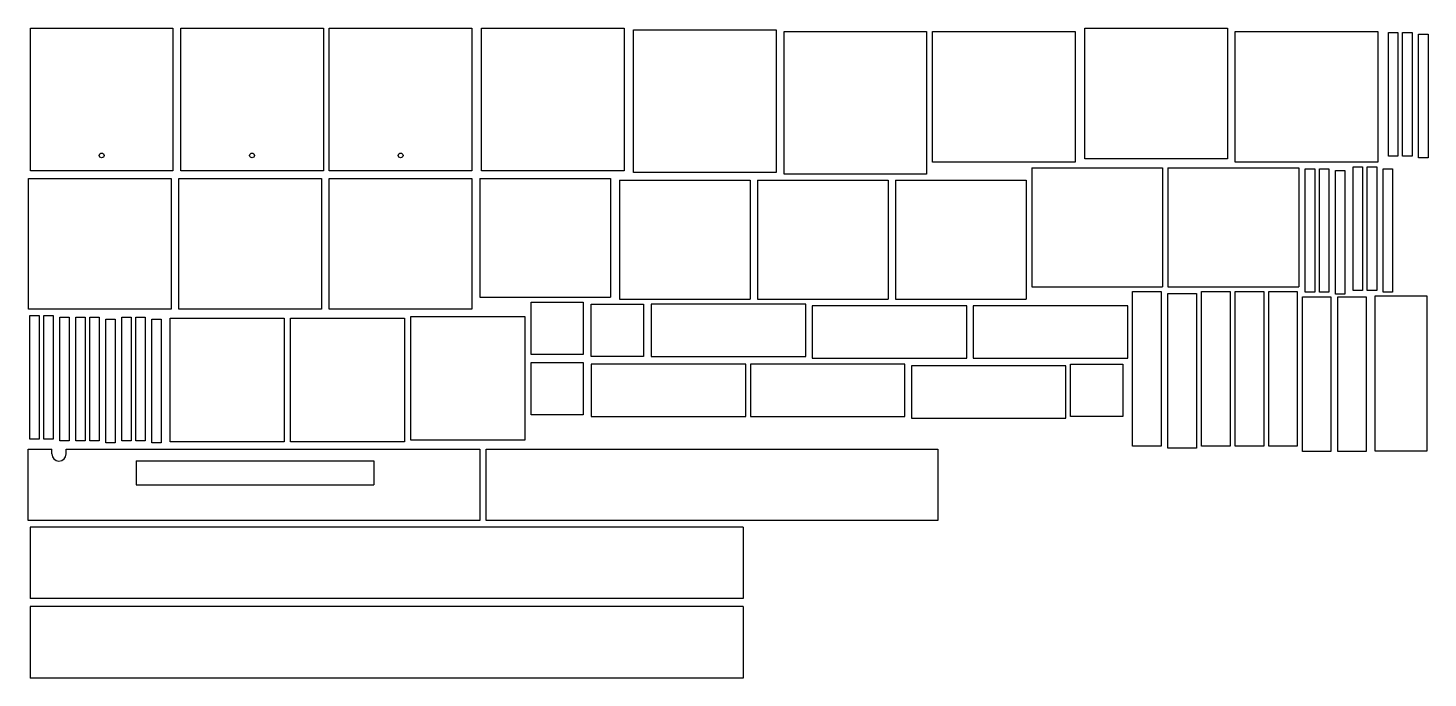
# Model space of a CAD drawing. Header units: inches. Extents: x 1 to 590, y 144 to 417.
import ezdxf

# ---------------------------------------------------------------- set-up
doc = ezdxf.new("R2010")
doc.units = ezdxf.units.IN
doc.layers.add('Default', color=7, linetype='Continuous')

msp = doc.modelspace()

# ---------------------------------------------------------------- linework, layer by layer
at = {"layer": 'Default', "color": 7, "linetype": 'Continuous', "ltscale": 25.4}
for p, q in [((2.09, 417.1), (62.09, 417.1)), ((2.09, 357.1), (2.09, 417.1)), ((62.09, 417.1), (62.09, 357.1)), ((65.34, 417.1), (125.34, 417.1)), ((65.34, 357.1), (65.34, 417.1)), ((125.34, 417.1), (125.34, 357.1)), ((127.85, 417.1), (187.85, 417.1)), ((127.85, 357.1), (127.85, 417.1)), ((187.85, 417.1), (187.85, 357.1)), ((191.85, 417.1), (251.85, 417.1)), ((191.85, 357.1), (191.85, 417.1)), ((191.85, 417.1), (251.85, 417.1)), ((191.85, 357.1), (191.85, 417.1)), ((251.85, 417.1), (251.85, 357.1)), ((251.85, 417.1), (251.85, 357.1)), ((255.85, 416.36), (315.85, 416.36)), ((255.85, 356.36), (255.85, 416.36)), ((315.85, 416.36), (315.85, 356.36)), ((319.11, 415.61), (379.11, 415.61)), ((319.11, 355.61), (319.11, 415.61)), ((379.11, 415.61), (379.11, 355.61)), ((381.62, 415.61), (441.62, 415.61)), ((381.62, 360.61), (381.62, 415.61)), ((441.62, 415.61), (441.62, 360.61)), ((445.62, 417.1), (505.62, 417.1)), ((445.62, 362.1), (445.62, 417.1)), ((505.62, 417.1), (505.62, 362.1)), ((508.87, 415.61), (568.87, 415.61)), ((508.87, 360.61), (508.87, 415.61)), ((568.87, 415.61), (568.87, 360.61)), ((573.34, 363.24), (573.34, 415.24)), ((573.34, 415.24), (577.34, 415.24)), ((577.34, 415.24), (577.34, 363.24)), ((579.29, 363.24), (579.29, 415.24)), ((579.29, 415.24), (583.29, 415.24)), ((583.29, 415.24), (583.29, 363.24)), ((585.99, 362.5), (585.99, 414.5)), ((585.99, 414.5), (589.99, 414.5)), ((589.99, 414.5), (589.99, 362.5)), ((441.62, 360.61), (381.62, 360.61)), ((505.62, 362.1), (445.62, 362.1)), ((568.87, 360.61), (508.87, 360.61)), ((577.34, 363.24), (573.34, 363.24)), ((583.29, 363.24), (579.29, 363.24)), ((589.99, 362.5), (585.99, 362.5)), ((1.34, 353.84), (61.34, 353.84)), ((1.34, 298.84), (1.34, 353.84)), ((62.09, 357.1), (2.09, 357.1)), ((61.34, 353.84), (61.34, 298.84)), ((64.6, 353.84), (124.6, 353.84)), ((64.6, 298.84), (64.6, 353.84)), ((125.34, 357.1), (65.34, 357.1)), ((124.6, 353.84), (124.6, 298.84)), ((187.85, 357.1), (127.85, 357.1)), ((127.85, 353.84), (187.85, 353.84)), ((127.85, 298.84), (127.85, 353.84)), ((187.85, 353.84), (187.85, 298.84)), ((191.11, 353.84), (246.11, 353.84)), ((191.11, 353.84), (191.11, 303.84)), ((251.85, 357.1), (191.85, 357.1)), ((251.85, 357.1), (191.85, 357.1)), ((246.11, 353.84), (246.11, 303.84)), ((315.85, 356.36), (255.85, 356.36)), ((379.11, 355.61), (319.11, 355.61)), ((423.29, 358.31), (478.29, 358.31)), ((423.29, 358.31), (423.29, 308.31)), ((478.29, 358.31), (478.29, 308.31)), ((480.59, 358.31), (535.59, 358.31)), ((480.59, 358.31), (480.59, 308.31)), ((535.59, 358.31), (535.59, 308.31)), ((538.36, 305.94), (538.36, 357.94)), ((538.36, 357.94), (542.36, 357.94)), ((542.36, 357.94), (542.36, 305.94)), ((544.31, 305.94), (544.31, 357.94)), ((544.31, 357.94), (548.31, 357.94)), ((548.31, 357.94), (548.31, 305.94)), ((551.01, 305.19), (551.01, 357.19)), ((551.01, 357.19), (555.01, 357.19)), ((555.01, 357.19), (555.01, 305.19)), ((558.45, 306.68), (558.45, 358.68)), ((558.45, 358.68), (562.45, 358.68)), ((562.45, 358.68), (562.45, 306.68)), ((564.41, 306.68), (564.41, 358.68)), ((564.41, 358.68), (568.41, 358.68)), ((568.41, 358.68), (568.41, 306.68)), ((571.1, 305.94), (571.1, 357.94)), ((571.1, 357.94), (575.1, 357.94)), ((575.1, 357.94), (575.1, 305.94)), ((249.9, 353.1), (304.9, 353.1)), ((249.9, 353.1), (249.9, 303.1)), ((304.9, 353.1), (304.9, 303.1)), ((307.94, 353.1), (362.94, 353.1)), ((307.94, 353.1), (307.94, 303.1)), ((362.94, 353.1), (362.94, 303.1)), ((365.99, 353.1), (420.99, 353.1)), ((365.99, 353.1), (365.99, 303.1)), ((420.99, 353.1), (420.99, 303.1)), ((423.29, 308.31), (478.29, 308.31)), ((465.71, 306.22), (477.71, 306.22)), ((465.71, 241.22), (465.71, 306.22)), ((477.71, 306.22), (477.71, 241.22)), ((480.59, 308.31), (535.59, 308.31)), ((494.73, 306.22), (506.73, 306.22)), ((494.73, 241.22), (494.73, 306.22)), ((506.73, 306.22), (506.73, 241.22)), ((508.87, 306.22), (520.87, 306.22)), ((508.87, 241.22), (508.87, 306.22)), ((520.87, 306.22), (520.87, 241.22)), ((523.01, 306.22), (535.01, 306.22)), ((523.01, 241.22), (523.01, 306.22)), ((535.01, 306.22), (535.01, 241.22)), ((562.45, 306.68), (558.45, 306.68)), ((568.41, 306.68), (564.41, 306.68)), ((191.11, 303.84), (246.11, 303.84)), ((212.69, 301.75), (234.69, 301.75)), ((212.69, 279.75), (212.69, 301.75)), ((234.69, 301.75), (234.69, 279.75)), ((237.99, 301.01), (259.99, 301.01)), ((237.99, 279.01), (237.99, 301.01)), ((249.9, 303.1), (304.9, 303.1)), ((259.99, 301.01), (259.99, 279.01)), ((263.29, 301.01), (263.29, 279.01)), ((328.29, 301.01), (263.29, 301.01)), ((307.94, 303.1), (362.94, 303.1)), ((328.29, 279.01), (328.29, 301.01)), ((365.99, 303.1), (420.99, 303.1)), ((480.59, 305.47), (492.59, 305.47)), ((480.59, 240.47), (480.59, 305.47)), ((492.59, 305.47), (492.59, 240.47)), ((537.15, 303.98), (549.15, 303.98)), ((537.15, 238.98), (537.15, 303.98)), ((542.36, 305.94), (538.36, 305.94)), ((548.31, 305.94), (544.31, 305.94)), ((549.15, 303.98), (549.15, 238.98)), ((555.01, 305.19), (551.01, 305.19)), ((552.03, 303.98), (564.03, 303.98)), ((552.03, 238.98), (552.03, 303.98)), ((564.03, 303.98), (564.03, 238.98)), ((589.66, 304.31), (567.66, 304.31)), ((567.66, 304.31), (567.66, 239.31)), ((575.1, 305.94), (571.1, 305.94)), ((589.66, 239.31), (589.66, 304.31)), ((61.34, 298.84), (1.34, 298.84)), ((1.81, 244.17), (1.81, 296.17)), ((1.81, 296.17), (5.81, 296.17)), ((5.81, 296.17), (5.81, 244.17)), ((7.76, 244.17), (7.76, 296.17)), ((7.76, 296.17), (11.76, 296.17)), ((11.76, 296.17), (11.76, 244.17)), ((14.46, 243.43), (14.46, 295.43)), ((14.46, 295.43), (18.46, 295.43)), ((18.46, 295.43), (18.46, 243.43)), ((21.16, 243.43), (21.16, 295.43)), ((21.16, 295.43), (25.16, 295.43)), ((25.16, 295.43), (25.16, 243.43)), ((27.11, 243.43), (27.11, 295.43)), ((27.11, 295.43), (31.11, 295.43)), ((31.11, 295.43), (31.11, 243.43)), ((33.81, 242.68), (33.81, 294.68)), ((33.81, 294.68), (37.81, 294.68)), ((37.81, 294.68), (37.81, 242.68)), ((40.51, 243.43), (40.51, 295.43)), ((40.51, 295.43), (44.51, 295.43)), ((44.51, 295.43), (44.51, 243.43)), ((46.46, 243.43), (46.46, 295.43)), ((46.46, 295.43), (50.46, 295.43)), ((50.46, 295.43), (50.46, 243.43)), ((53.16, 242.68), (53.16, 294.68)), ((53.16, 294.68), (57.16, 294.68)), ((57.16, 294.68), (57.16, 242.68)), ((60.88, 295.05), (108.88, 295.05)), ((60.88, 243.05), (60.88, 295.05)), ((124.6, 298.84), (64.6, 298.84)), ((108.88, 295.05), (108.88, 243.05)), ((111.48, 295.05), (159.48, 295.05)), ((111.48, 243.05), (111.48, 295.05)), ((187.85, 298.84), (127.85, 298.84)), ((159.48, 295.05), (159.48, 243.05)), ((162.09, 295.8), (210.09, 295.8)), ((162.09, 243.8), (162.09, 295.8)), ((210.09, 295.8), (210.09, 243.8)), ((331.01, 300.26), (331.01, 278.26)), ((396.01, 300.26), (331.01, 300.26)), ((396.01, 278.26), (396.01, 300.26)), ((398.73, 300.26), (398.73, 278.26)), ((463.73, 300.26), (398.73, 300.26)), ((463.73, 278.26), (463.73, 300.26)), ((234.69, 279.75), (212.69, 279.75)), ((259.99, 279.01), (237.99, 279.01)), ((263.29, 279.01), (328.29, 279.01)), ((331.01, 278.26), (396.01, 278.26)), ((398.73, 278.26), (463.73, 278.26)), ((212.69, 276.45), (234.69, 276.45)), ((212.69, 254.45), (212.69, 276.45)), ((234.69, 276.45), (234.69, 254.45)), ((237.99, 275.71), (237.99, 253.71)), ((302.99, 275.71), (237.99, 275.71)), ((302.99, 253.71), (302.99, 275.71)), ((304.97, 275.71), (304.97, 253.71)), ((369.97, 275.71), (304.97, 275.71)), ((369.97, 253.71), (369.97, 275.71)), ((372.69, 274.96), (372.69, 252.96)), ((437.69, 274.96), (372.69, 274.96)), ((437.69, 252.96), (437.69, 274.96)), ((439.66, 275.71), (461.66, 275.71)), ((439.66, 253.71), (439.66, 275.71)), ((461.66, 275.71), (461.66, 253.71)), ((234.69, 254.45), (212.69, 254.45)), ((237.99, 253.71), (302.99, 253.71)), ((304.97, 253.71), (369.97, 253.71)), ((461.66, 253.71), (439.66, 253.71)), ((372.69, 252.96), (437.69, 252.96)), ((5.81, 244.17), (1.81, 244.17)), ((11.76, 244.17), (7.76, 244.17)), ((18.46, 243.43), (14.46, 243.43)), ((25.16, 243.43), (21.16, 243.43)), ((31.11, 243.43), (27.11, 243.43)), ((37.81, 242.68), (33.81, 242.68)), ((44.51, 243.43), (40.51, 243.43)), ((50.46, 243.43), (46.46, 243.43)), ((57.16, 242.68), (53.16, 242.68)), ((108.88, 243.05), (60.88, 243.05)), ((159.48, 243.05), (111.48, 243.05)), ((210.09, 243.8), (162.09, 243.8)), ((1.11, 209.99), (1.11, 239.99)), ((1.11, 239.99), (11.13, 239.99)), ((11.13, 237.98), (11.13, 239.98)), ((17.13, 239.99), (191.11, 239.99)), ((17.13, 237.98), (17.13, 239.98)), ((191.11, 239.99), (191.11, 209.99)), ((193.85, 209.99), (193.85, 239.99)), ((193.85, 239.99), (383.85, 239.99)), ((383.85, 239.99), (383.85, 209.99)), ((477.71, 241.22), (465.71, 241.22)), ((492.59, 240.47), (480.59, 240.47)), ((506.73, 241.22), (494.73, 241.22)), ((520.87, 241.22), (508.87, 241.22)), ((535.01, 241.22), (523.01, 241.22)), ((549.15, 238.98), (537.15, 238.98)), ((564.03, 238.98), (552.03, 238.98)), ((567.66, 239.31), (589.66, 239.31)), ((46.6, 235.04), (46.6, 225.04)), ((46.6, 235.04), (146.6, 235.04)), ((146.6, 235.04), (146.6, 225.04)), ((46.6, 225.04), (146.6, 225.04)), ((191.11, 209.99), (1.11, 209.99)), ((301.99, 207.24), (1.99, 207.24)), ((1.99, 207.24), (1.99, 177.24)), ((383.85, 209.99), (193.85, 209.99)), ((301.99, 207.24), (301.99, 177.24)), ((301.99, 177.24), (1.99, 177.24)), ((301.99, 173.75), (1.99, 173.75)), ((1.99, 173.75), (1.99, 143.75)), ((301.99, 173.75), (301.99, 143.75)), ((301.99, 143.75), (1.99, 143.75))]:
    msp.add_line(p, q, dxfattribs=at)
for centre in [(32.09, 363.52), (95.34, 363.52), (157.85, 363.52)]:
    msp.add_circle(centre, 1, dxfattribs=at)
msp.add_arc((14.13, 237.98), 3, 180, 360, dxfattribs=at)

doc.saveas('drawing.dxf')
